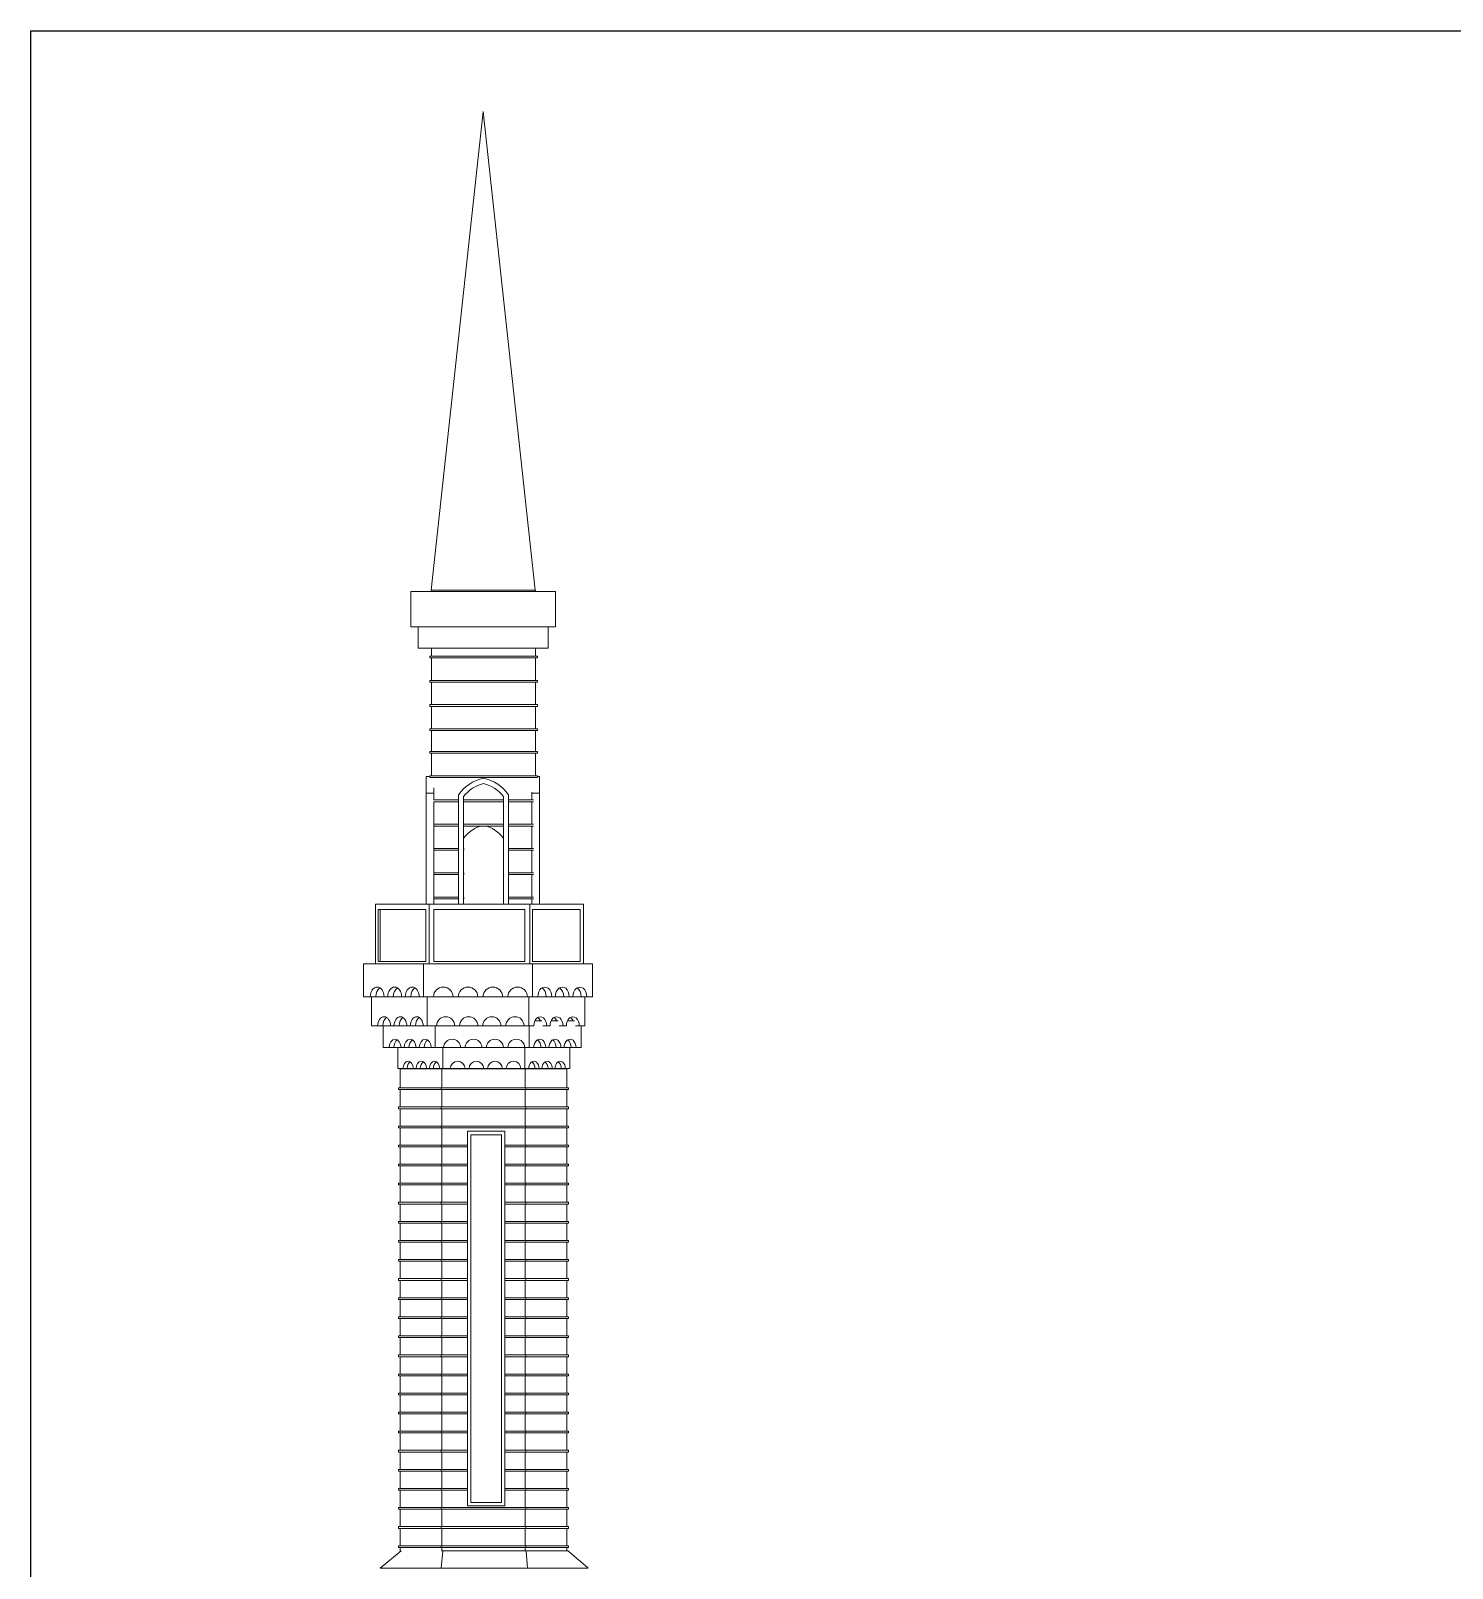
# Model space of a CAD drawing. Header units: inches. Extents: x -6210 to 141093, y -2740 to 21225.
# Drawn here: x 104207 to 105026, y 4126 to 5013 of the extents above; entities that cross this region are included whole.
import ezdxf

# ---------------------------------------------------------------- set-up
doc = ezdxf.new("R2010")
doc.units = ezdxf.units.IN
doc.header["$LTSCALE"] = 100
doc.header["$MEASUREMENT"] = 0
doc.layers.add('walls', color=1, linetype='Continuous')

msp = doc.modelspace()

# ---------------------------------------------------------------- linework, layer by layer
msp.add_lwpolyline([(104206.97646, 5012.61527), (106337.6796, 5012.61527), (106337.6796, 3604.14299), (104206.97646, 3604.14299)], close=True)
at = {"layer": 'walls', "linetype": 'Continuous', "lineweight": 0, "extrusion": (0, 1, 0)}
for p, q in [((104467.78033, 4966.04194), (104437.78033, 4690.04194)), ((104467.78033, 4966.04194), (104497.78033, 4690.04194)), ((104437.78033, 4690.04194), (104467.78033, 4690.04194)), ((104437.98149, 4690.04194), (104437.98149, 4689.30218)), ((104467.78033, 4690.04194), (104494.0085, 4690.04194)), ((104494.0085, 4690.04194), (104497.98149, 4690.04194)), ((104497.98149, 4690.04194), (104497.98149, 4689.30218)), ((104425.98877, 4689.30218), (104467.78033, 4689.30218)), ((104425.98877, 4689.30218), (104425.98877, 4668.94387)), ((104467.78033, 4689.30218), (104509.5719, 4689.30218)), ((104509.5719, 4689.30218), (104509.5719, 4668.94387)), ((104467.78033, 4668.94387), (104425.98877, 4668.94387)), ((104430.28033, 4668.94387), (104430.28033, 4656.67614)), ((104509.5719, 4668.94387), (104467.78033, 4668.94387)), ((104505.28033, 4668.94387), (104505.28033, 4656.67614)), ((104467.78033, 4656.67614), (104430.28033, 4656.67614)), ((104437.98149, 4656.67614), (104437.98149, 4652.04194)), ((104505.28033, 4656.67614), (104467.78033, 4656.67614)), ((104497.98149, 4656.67614), (104497.98149, 4652.04194)), ((104437.00375, 4652.04194), (104468.00375, 4652.04194)), ((104437.00375, 4652.04194), (104437.00375, 4651.04194)), ((104468.00375, 4651.04194), (104437.00375, 4651.04194)), ((104437.98149, 4651.04194), (104437.98149, 4638.04194)), ((104468.00375, 4652.04194), (104499.00375, 4652.04194)), ((104499.00375, 4651.04194), (104468.00375, 4651.04194)), ((104497.98149, 4651.04194), (104497.98149, 4638.04194)), ((104499.00375, 4652.04194), (104499.00375, 4651.04194)), ((104437.02132, 4638.04194), (104468.02132, 4638.04194)), ((104437.02132, 4638.04194), (104437.02132, 4637.04194)), ((104468.02132, 4637.04194), (104437.02132, 4637.04194)), ((104437.98149, 4637.04194), (104437.98149, 4624.04194)), ((104468.02132, 4638.04194), (104499.02132, 4638.04194)), ((104499.02132, 4637.04194), (104468.02132, 4637.04194)), ((104497.98149, 4637.04194), (104497.98149, 4624.04194)), ((104499.02132, 4638.04194), (104499.02132, 4637.04194)), ((104437.03889, 4624.04194), (104468.03889, 4624.04194)), ((104437.03889, 4624.04194), (104437.03889, 4623.04194)), ((104468.03889, 4623.04194), (104437.03889, 4623.04194)), ((104437.98149, 4623.04194), (104437.98149, 4610.04194)), ((104468.03889, 4624.04194), (104499.03889, 4624.04194)), ((104499.03889, 4623.04194), (104468.03889, 4623.04194)), ((104497.98149, 4623.04194), (104497.98149, 4610.04194)), ((104499.03889, 4624.04194), (104499.03889, 4623.04194)), ((104437.05647, 4610.04194), (104468.05647, 4610.04194)), ((104437.05647, 4610.04194), (104437.05647, 4609.04194)), ((104468.05647, 4609.04194), (104437.05647, 4609.04194)), ((104437.98149, 4609.04194), (104437.98149, 4597.04194)), ((104468.05647, 4610.04194), (104499.05647, 4610.04194)), ((104499.05647, 4609.04194), (104468.05647, 4609.04194)), ((104497.98149, 4609.04194), (104497.98149, 4597.04194)), ((104499.05647, 4610.04194), (104499.05647, 4609.04194)), ((104437.07404, 4597.04194), (104468.07404, 4597.04194)), ((104437.07404, 4597.04194), (104437.07404, 4596.04194)), ((104468.07404, 4596.04194), (104437.07404, 4596.04194)), ((104437.98149, 4596.04194), (104437.98149, 4583.04194)), ((104468.07404, 4597.04194), (104499.07404, 4597.04194)), ((104499.07404, 4596.04194), (104468.07404, 4596.04194)), ((104497.98149, 4596.04194), (104497.98149, 4583.04194)), ((104499.07404, 4597.04194), (104499.07404, 4596.04194)), ((104434.91887, 4573.01955), (104434.91887, 4582.67365)), ((104434.91887, 4582.67365), (104437.09161, 4582.67365)), ((104437.09161, 4583.04194), (104468.09161, 4583.04194)), ((104437.09161, 4583.04194), (104437.09161, 4582.04194)), ((104468.09161, 4582.04194), (104437.09161, 4582.04194)), ((104437.98149, 4582.04194), (104437.98149, 4581.8624)), ((104439.41887, 4575.96442), (104439.41887, 4573.01955)), ((104468.09161, 4583.04194), (104499.09161, 4583.04194)), ((104499.09161, 4582.04194), (104468.09161, 4582.04194)), ((104497.98149, 4582.04194), (104497.98149, 4581.8624)), ((104499.09161, 4583.04194), (104499.09161, 4582.04194)), ((104499.09161, 4582.67365), (104500.3261, 4582.67365)), ((104500.3261, 4582.67365), (104500.3261, 4573.01955)), ((104434.91887, 4508.99471), (104434.91887, 4573.01955)), ((104434.91887, 4573.01955), (104439.41887, 4573.01955)), ((104439.40848, 4569.04194), (104453.50649, 4569.04194)), ((104453.50649, 4568.04194), (104439.40848, 4568.04194)), ((104439.41887, 4573.01955), (104439.41887, 4569.04194)), ((104439.41887, 4568.04194), (104439.41887, 4508.99471)), ((104453.50649, 4508.99471), (104453.50649, 4571.97717)), ((104456.50649, 4571.00869), (104456.50649, 4508.99471)), ((104456.50649, 4569.04194), (104468.10918, 4569.04194)), ((104468.10918, 4568.04194), (104456.50649, 4568.04194)), ((104468.10918, 4569.04194), (104479.45649, 4569.04194)), ((104479.45649, 4568.04194), (104468.10918, 4568.04194)), ((104479.45649, 4508.99471), (104479.45649, 4571.00869)), ((104482.45649, 4571.97717), (104482.45649, 4508.99471)), ((104482.45649, 4569.04194), (104496.80989, 4569.04194)), ((104496.80989, 4568.04194), (104482.45649, 4568.04194)), ((104495.8261, 4573.01955), (104495.8261, 4573.59698)), ((104495.8261, 4569.04194), (104495.8261, 4573.01955)), ((104495.8261, 4573.01955), (104500.3261, 4573.01955)), ((104495.8261, 4555.04194), (104495.8261, 4568.04194)), ((104500.3261, 4573.01955), (104500.3261, 4508.99471)), ((104439.41887, 4555.04194), (104453.50649, 4555.04194)), ((104453.50649, 4554.04194), (104439.41887, 4554.04194)), ((104456.50649, 4555.04194), (104468.12676, 4555.04194)), ((104468.12676, 4554.04194), (104456.50649, 4554.04194)), ((104468.12676, 4555.04194), (104479.45649, 4555.04194)), ((104479.45649, 4554.04194), (104468.12676, 4554.04194)), ((104482.45649, 4555.04194), (104496.82107, 4555.04194)), ((104496.82107, 4554.04194), (104482.45649, 4554.04194)), ((104495.8261, 4541.04194), (104495.8261, 4554.04194)), ((104439.41887, 4541.04194), (104453.50649, 4541.04194)), ((104453.50649, 4540.04194), (104439.41887, 4540.04194)), ((104456.50649, 4541.04194), (104456.5726, 4541.04194)), ((104456.57145, 4540.04194), (104456.50649, 4540.04194)), ((104456.57145, 4540.04194), (104456.5726, 4541.04194)), ((104482.45649, 4541.04194), (104496.83225, 4541.04194)), ((104496.83225, 4540.04194), (104482.45649, 4540.04194)), ((104495.8261, 4527.04194), (104495.8261, 4540.04194)), ((104439.41887, 4527.04194), (104453.50649, 4527.04194)), ((104453.50649, 4526.04194), (104439.41887, 4526.04194)), ((104456.50649, 4527.04194), (104456.55646, 4527.04194)), ((104456.55531, 4526.04194), (104456.50649, 4526.04194)), ((104456.55531, 4526.04194), (104456.55646, 4527.04194)), ((104482.45649, 4527.04194), (104496.84341, 4527.04194)), ((104496.84341, 4526.04194), (104482.45649, 4526.04194)), ((104495.8261, 4513.04194), (104495.8261, 4526.04194)), ((104439.41887, 4513.04194), (104453.50649, 4513.04194)), ((104456.50649, 4513.04194), (104456.54033, 4513.04194)), ((104456.53918, 4512.04194), (104456.54033, 4513.04194)), ((104482.45649, 4513.04194), (104496.85457, 4513.04194)), ((104405.6237, 4508.99471), (104436.65313, 4508.99471)), ((104405.6237, 4474.5545), (104405.6237, 4508.99471)), ((104407.31522, 4505.99471), (104407.31522, 4475.99471)), ((104434.71379, 4505.99471), (104407.31522, 4505.99471)), ((104408.37588, 4475.99471), (104408.37588, 4505.99471)), ((104434.71379, 4475.99471), (104434.71379, 4505.99471)), ((104436.65313, 4474.5545), (104436.65313, 4508.99471)), ((104436.65313, 4508.99471), (104494.59426, 4508.99471)), ((104439.39577, 4505.99471), (104439.39577, 4475.99471)), ((104491.85162, 4505.99471), (104439.39577, 4505.99471)), ((104453.50649, 4512.04194), (104439.41887, 4512.04194)), ((104456.53918, 4512.04194), (104456.50649, 4512.04194)), ((104496.85457, 4512.04194), (104482.45649, 4512.04194)), ((104491.85162, 4475.99471), (104491.85162, 4505.99471)), ((104494.59426, 4508.99471), (104525.6237, 4508.99471)), ((104494.59426, 4474.5545), (104494.59426, 4508.99471)), ((104495.8261, 4508.99471), (104495.8261, 4512.04194)), ((104496.27551, 4505.99471), (104496.27551, 4475.99471)), ((104523.67408, 4505.99471), (104496.27551, 4505.99471)), ((104523.67408, 4475.99471), (104523.67408, 4505.99471)), ((104525.6237, 4474.5545), (104525.6237, 4508.99471)), ((104398.82126, 4474.5545), (104433.36542, 4474.5545)), ((104398.82126, 4455.5545), (104398.82126, 4474.5545)), ((104407.31522, 4475.99471), (104434.71379, 4475.99471)), ((104433.36542, 4455.5545), (104433.36542, 4474.5545)), ((104433.36542, 4474.5545), (104496.2771, 4474.5545)), ((104439.39577, 4475.99471), (104491.85162, 4475.99471)), ((104496.27551, 4475.99471), (104523.67408, 4475.99471)), ((104496.2771, 4474.5545), (104530.82126, 4474.5545)), ((104496.2771, 4455.5545), (104496.2771, 4474.5545)), ((104530.82126, 4455.5545), (104530.82126, 4474.5545)), ((104402.68491, 4455.5545), (104398.82126, 4455.5545)), ((104402.68491, 4455.5545), (104405.86689, 4455.5545)), ((104403.3292, 4438.78286), (104403.3292, 4455.5545)), ((104405.86689, 4455.5545), (104410.66533, 4455.5545)), ((104412.78665, 4455.5545), (104410.66533, 4455.5545)), ((104412.78665, 4455.5545), (104415.96863, 4455.5545)), ((104415.96863, 4455.5545), (104420.76707, 4455.5545)), ((104422.88839, 4455.5545), (104420.76707, 4455.5545)), ((104422.88839, 4455.5545), (104426.07037, 4455.5545)), ((104426.07037, 4455.5545), (104430.86881, 4455.5545)), ((104433.36542, 4455.5545), (104430.86881, 4455.5545)), ((104439.13305, 4455.5545), (104433.36542, 4455.5545)), ((104435.516, 4438.78286), (104435.516, 4455.5545)), ((104439.13305, 4455.5545), (104450.41906, 4455.5545)), ((104453.41906, 4455.5545), (104450.41906, 4455.5545)), ((104453.41906, 4455.5545), (104464.70508, 4455.5545)), ((104467.70508, 4455.5545), (104464.70508, 4455.5545)), ((104467.70508, 4455.5545), (104478.99109, 4455.5545)), ((104481.99109, 4455.5545), (104478.99109, 4455.5545)), ((104481.99109, 4455.5545), (104493.2771, 4455.5545)), ((104496.2771, 4455.5545), (104493.2771, 4455.5545)), ((104494.13447, 4438.78286), (104494.13447, 4455.5545)), ((104499.30372, 4455.5545), (104496.2771, 4455.5545)), ((104499.30372, 4455.5545), (104504.10216, 4455.5545)), ((104504.10216, 4455.5545), (104507.28414, 4455.5545)), ((104509.40546, 4455.5545), (104507.28414, 4455.5545)), ((104509.40546, 4455.5545), (104514.20389, 4455.5545)), ((104514.20389, 4455.5545), (104517.38587, 4455.5545)), ((104519.50719, 4455.5545), (104517.38587, 4455.5545)), ((104519.50719, 4455.5545), (104524.30563, 4455.5545)), ((104524.30563, 4455.5545), (104527.48761, 4455.5545)), ((104526.32126, 4438.78286), (104526.32126, 4455.5545)), ((104530.82126, 4455.5545), (104527.48761, 4455.5545)), ((104497.61911, 4441.78286), (104501.58693, 4441.78286)), ((104507.03149, 4441.78286), (104510.9993, 4441.78286)), ((104516.44386, 4441.78286), (104520.41168, 4441.78286)), ((104406.92919, 4438.78286), (104403.3292, 4438.78286)), ((104406.92919, 4438.78286), (104409.89403, 4438.78286)), ((104409.89403, 4438.78286), (104414.36501, 4438.78286)), ((104410.18241, 4426.2374), (104410.18241, 4438.78286)), ((104416.34157, 4438.78286), (104414.36501, 4438.78286)), ((104416.34157, 4438.78286), (104419.3064, 4438.78286)), ((104419.3064, 4438.78286), (104423.77738, 4438.78286)), ((104425.75394, 4438.78286), (104423.77738, 4438.78286)), ((104425.75394, 4438.78286), (104428.71878, 4438.78286)), ((104428.71878, 4438.78286), (104433.18976, 4438.78286)), ((104435.516, 4438.78286), (104433.18976, 4438.78286)), ((104440.89003, 4438.78286), (104435.516, 4438.78286)), ((104440.016, 4426.2374), (104440.016, 4438.78286)), ((104440.89003, 4438.78286), (104451.40587, 4438.78286)), ((104454.20114, 4438.78286), (104451.40587, 4438.78286)), ((104454.20114, 4438.78286), (104464.71697, 4438.78286)), ((104467.51225, 4438.78286), (104464.71697, 4438.78286)), ((104467.51225, 4438.78286), (104478.02808, 4438.78286)), ((104480.82336, 4438.78286), (104478.02808, 4438.78286)), ((104480.82336, 4438.78286), (104491.33919, 4438.78286)), ((104494.13447, 4438.78286), (104491.33919, 4438.78286)), ((104496.95454, 4438.78286), (104494.13447, 4438.78286)), ((104494.34882, 4426.2374), (104494.34882, 4438.78286)), ((104502.2515, 4438.78286), (104504.39036, 4438.78286)), ((104506.36691, 4438.78286), (104504.39036, 4438.78286)), ((104511.66388, 4438.78286), (104513.80273, 4438.78286)), ((104515.77929, 4438.78286), (104513.80273, 4438.78286)), ((104521.07625, 4438.78286), (104523.21511, 4438.78286)), ((104526.32126, 4438.78286), (104523.21511, 4438.78286)), ((104524.18241, 4426.2374), (104524.18241, 4438.78286)), ((104413.5192, 4426.2374), (104410.18241, 4426.2374)), ((104413.5192, 4426.2374), (104416.26727, 4426.2374)), ((104416.26727, 4426.2374), (104420.41138, 4426.2374)), ((104418.66602, 4414.15013), (104418.66602, 4426.2374)), ((104422.24342, 4426.2374), (104420.41138, 4426.2374)), ((104422.24342, 4426.2374), (104424.9915, 4426.2374)), ((104424.9915, 4426.2374), (104429.1356, 4426.2374)), ((104430.96765, 4426.2374), (104429.1356, 4426.2374)), ((104430.96765, 4426.2374), (104433.71573, 4426.2374)), ((104433.71573, 4426.2374), (104437.85983, 4426.2374)), ((104440.016, 4426.2374), (104437.85983, 4426.2374)), ((104444.99713, 4426.2374), (104440.016, 4426.2374)), ((104444.57414, 4414.15013), (104444.57414, 4426.2374)), ((104444.99713, 4426.2374), (104454.74414, 4426.2374)), ((104457.33505, 4426.2374), (104454.74414, 4426.2374)), ((104457.33505, 4426.2374), (104467.08206, 4426.2374)), ((104469.67297, 4426.2374), (104467.08206, 4426.2374)), ((104469.67297, 4426.2374), (104479.41999, 4426.2374)), ((104482.0109, 4426.2374), (104479.41999, 4426.2374)), ((104482.0109, 4426.2374), (104491.75791, 4426.2374)), ((104491.75791, 4414.15013), (104491.75791, 4426.2374)), ((104494.34882, 4426.2374), (104491.75791, 4426.2374)), ((104496.96271, 4426.2374), (104494.34882, 4426.2374)), ((104496.96271, 4426.2374), (104501.10682, 4426.2374)), ((104501.10682, 4426.2374), (104503.85489, 4426.2374)), ((104505.68694, 4426.2374), (104503.85489, 4426.2374)), ((104505.68694, 4426.2374), (104509.83104, 4426.2374)), ((104509.83104, 4426.2374), (104512.57912, 4426.2374)), ((104514.41117, 4426.2374), (104512.57912, 4426.2374)), ((104514.41117, 4426.2374), (104518.55527, 4426.2374)), ((104517.66602, 4414.15013), (104517.66602, 4426.2374)), ((104518.55527, 4426.2374), (104521.30335, 4426.2374)), ((104524.18241, 4426.2374), (104521.30335, 4426.2374)), ((104421.56376, 4414.15013), (104418.66602, 4414.15013)), ((104419.98149, 4403.04194), (104419.98149, 4414.04194)), ((104419.98149, 4414.04194), (104443.98149, 4414.04194)), ((104421.56376, 4414.15013), (104423.95025, 4414.15013)), ((104423.95025, 4414.15013), (104427.54908, 4414.15013)), ((104429.14007, 4414.15013), (104427.54908, 4414.15013)), ((104429.14007, 4414.15013), (104431.52655, 4414.15013)), ((104431.52655, 4414.15013), (104435.12538, 4414.15013)), ((104436.71637, 4414.15013), (104435.12538, 4414.15013)), ((104436.71637, 4414.15013), (104439.10286, 4414.15013)), ((104437.98149, 4414.15013), (104437.98149, 4414.04194)), ((104439.10286, 4414.15013), (104442.70168, 4414.15013)), ((104444.57414, 4414.15013), (104442.70168, 4414.15013)), ((104443.98149, 4414.04194), (104491.98149, 4414.04194)), ((104443.98149, 4403.04194), (104443.98149, 4414.04194)), ((104448.89986, 4414.15013), (104444.57414, 4414.15013)), ((104448.89986, 4414.15013), (104457.36438, 4414.15013)), ((104459.61438, 4414.15013), (104457.36438, 4414.15013)), ((104459.61438, 4414.15013), (104468.07889, 4414.15013)), ((104470.32889, 4414.15013), (104468.07889, 4414.15013)), ((104470.32889, 4414.15013), (104478.7934, 4414.15013)), ((104481.0434, 4414.15013), (104478.7934, 4414.15013)), ((104481.0434, 4414.15013), (104489.50791, 4414.15013)), ((104491.75791, 4414.15013), (104489.50791, 4414.15013)), ((104494.02787, 4414.15013), (104491.75791, 4414.15013)), ((104491.98149, 4414.04194), (104515.98149, 4414.04194)), ((104491.98149, 4403.04194), (104491.98149, 4414.04194)), ((104494.02787, 4414.15013), (104497.6267, 4414.15013)), ((104497.6267, 4414.15013), (104500.01318, 4414.15013)), ((104497.98149, 4414.15013), (104497.98149, 4414.04194)), ((104501.60417, 4414.15013), (104500.01318, 4414.15013)), ((104501.60417, 4414.15013), (104505.203, 4414.15013)), ((104505.203, 4414.15013), (104507.58949, 4414.15013)), ((104509.18048, 4414.15013), (104507.58949, 4414.15013)), ((104509.18048, 4414.15013), (104512.7793, 4414.15013)), ((104512.7793, 4414.15013), (104515.16579, 4414.15013)), ((104517.66602, 4414.15013), (104515.16579, 4414.15013)), ((104515.98149, 4403.04194), (104515.98149, 4414.04194)), ((104418.98149, 4402.04194), (104418.98149, 4403.04194)), ((104418.98149, 4403.04194), (104443.56727, 4403.04194)), ((104443.56727, 4402.04194), (104418.98149, 4402.04194)), ((104419.98149, 4392.04194), (104419.98149, 4402.04194)), ((104443.56727, 4403.04194), (104492.3957, 4403.04194)), ((104443.56727, 4402.04194), (104443.56727, 4403.04194)), ((104492.3957, 4402.04194), (104443.56727, 4402.04194)), ((104443.98149, 4392.04194), (104443.98149, 4402.04194)), ((104491.98149, 4392.04194), (104491.98149, 4402.04194)), ((104492.3957, 4403.04194), (104516.98149, 4403.04194)), ((104492.3957, 4402.04194), (104492.3957, 4403.04194)), ((104516.98149, 4402.04194), (104492.3957, 4402.04194)), ((104515.98149, 4392.04194), (104515.98149, 4402.04194)), ((104516.98149, 4402.04194), (104516.98149, 4403.04194)), ((104418.98149, 4391.04194), (104418.98149, 4392.04194)), ((104418.98149, 4392.04194), (104443.56727, 4392.04194)), ((104443.56727, 4391.04194), (104418.98149, 4391.04194)), ((104419.98149, 4381.04194), (104419.98149, 4391.04194)), ((104443.56727, 4392.04194), (104492.3957, 4392.04194)), ((104443.56727, 4391.04194), (104443.56727, 4392.04194)), ((104492.3957, 4391.04194), (104443.56727, 4391.04194)), ((104443.98149, 4381.04194), (104443.98149, 4391.04194)), ((104491.98149, 4381.04194), (104491.98149, 4391.04194)), ((104492.3957, 4392.04194), (104516.98149, 4392.04194)), ((104492.3957, 4391.04194), (104492.3957, 4392.04194)), ((104516.98149, 4391.04194), (104492.3957, 4391.04194)), ((104515.98149, 4381.04194), (104515.98149, 4391.04194)), ((104516.98149, 4391.04194), (104516.98149, 4392.04194)), ((104418.98149, 4380.04194), (104418.98149, 4381.04194)), ((104418.98149, 4381.04194), (104443.56727, 4381.04194)), ((104443.56727, 4380.04194), (104418.98149, 4380.04194)), ((104419.98149, 4370.04194), (104419.98149, 4380.04194)), ((104443.56727, 4381.04194), (104492.3957, 4381.04194)), ((104443.56727, 4380.04194), (104443.56727, 4381.04194)), ((104492.3957, 4380.04194), (104443.56727, 4380.04194)), ((104443.98149, 4370.04194), (104443.98149, 4380.04194)), ((104491.98149, 4370.04194), (104491.98149, 4380.04194)), ((104492.3957, 4381.04194), (104516.98149, 4381.04194)), ((104492.3957, 4380.04194), (104492.3957, 4381.04194)), ((104516.98149, 4380.04194), (104492.3957, 4380.04194)), ((104515.98149, 4370.04194), (104515.98149, 4380.04194)), ((104516.98149, 4380.04194), (104516.98149, 4381.04194)), ((104480.34401, 4378.04194), (104458.67383, 4378.04194)), ((104458.67383, 4378.04194), (104458.67383, 4370.04194)), ((104460.67383, 4376.04194), (104460.67383, 4164.04194)), ((104478.34401, 4376.04194), (104460.67383, 4376.04194)), ((104478.34401, 4164.04194), (104478.34401, 4376.04194)), ((104480.34401, 4370.04194), (104480.34401, 4378.04194)), ((104418.98149, 4370.04194), (104443.56727, 4370.04194)), ((104418.98149, 4369.04194), (104418.98149, 4370.04194)), ((104443.56727, 4369.04194), (104418.98149, 4369.04194)), ((104419.98149, 4359.04194), (104419.98149, 4369.04194)), ((104443.56727, 4369.04194), (104443.56727, 4370.04194)), ((104443.56727, 4370.04194), (104458.67383, 4370.04194)), ((104458.67383, 4369.04194), (104443.56727, 4369.04194)), ((104443.98149, 4359.04194), (104443.98149, 4369.04194)), ((104458.67383, 4369.04194), (104458.67383, 4370.04194)), ((104458.67383, 4369.04194), (104458.67383, 4359.04194)), ((104480.34401, 4370.04194), (104480.34401, 4369.04194)), ((104480.34401, 4370.04194), (104492.3957, 4370.04194)), ((104480.34401, 4359.04194), (104480.34401, 4369.04194)), ((104492.3957, 4369.04194), (104480.34401, 4369.04194)), ((104491.98149, 4359.04194), (104491.98149, 4369.04194)), ((104492.3957, 4369.04194), (104492.3957, 4370.04194)), ((104492.3957, 4370.04194), (104516.98149, 4370.04194)), ((104516.98149, 4369.04194), (104492.3957, 4369.04194)), ((104515.98149, 4359.04194), (104515.98149, 4369.04194)), ((104516.98149, 4369.04194), (104516.98149, 4370.04194)), ((104418.98149, 4359.04194), (104443.56727, 4359.04194)), ((104418.98149, 4358.04194), (104418.98149, 4359.04194)), ((104443.56727, 4358.04194), (104418.98149, 4358.04194)), ((104419.98149, 4348.04194), (104419.98149, 4358.04194)), ((104443.56727, 4358.04194), (104443.56727, 4359.04194)), ((104443.56727, 4359.04194), (104458.67383, 4359.04194)), ((104458.67383, 4358.04194), (104443.56727, 4358.04194)), ((104443.98149, 4348.04194), (104443.98149, 4358.04194)), ((104458.67383, 4358.04194), (104458.67383, 4359.04194)), ((104458.67383, 4358.04194), (104458.67383, 4348.04194)), ((104480.34401, 4359.04194), (104480.34401, 4358.04194)), ((104480.34401, 4359.04194), (104492.3957, 4359.04194)), ((104480.34401, 4348.04194), (104480.34401, 4358.04194)), ((104492.3957, 4358.04194), (104480.34401, 4358.04194)), ((104491.98149, 4348.04194), (104491.98149, 4358.04194)), ((104492.3957, 4358.04194), (104492.3957, 4359.04194)), ((104492.3957, 4359.04194), (104516.98149, 4359.04194)), ((104516.98149, 4358.04194), (104492.3957, 4358.04194)), ((104515.98149, 4348.04194), (104515.98149, 4358.04194)), ((104516.98149, 4358.04194), (104516.98149, 4359.04194)), ((104418.98149, 4348.04194), (104443.56727, 4348.04194)), ((104418.98149, 4347.04194), (104418.98149, 4348.04194)), ((104443.56727, 4347.04194), (104418.98149, 4347.04194)), ((104419.98149, 4337.04194), (104419.98149, 4347.04194)), ((104443.56727, 4347.04194), (104443.56727, 4348.04194)), ((104443.56727, 4348.04194), (104458.67383, 4348.04194)), ((104458.67383, 4347.04194), (104443.56727, 4347.04194)), ((104443.98149, 4337.04194), (104443.98149, 4347.04194)), ((104458.67383, 4347.04194), (104458.67383, 4348.04194)), ((104458.67383, 4347.04194), (104458.67383, 4337.04194)), ((104480.34401, 4348.04194), (104480.34401, 4347.04194)), ((104480.34401, 4348.04194), (104492.3957, 4348.04194)), ((104480.34401, 4337.04194), (104480.34401, 4347.04194)), ((104492.3957, 4347.04194), (104480.34401, 4347.04194)), ((104491.98149, 4337.04194), (104491.98149, 4347.04194)), ((104492.3957, 4347.04194), (104492.3957, 4348.04194)), ((104492.3957, 4348.04194), (104516.98149, 4348.04194)), ((104516.98149, 4347.04194), (104492.3957, 4347.04194)), ((104515.98149, 4337.04194), (104515.98149, 4347.04194)), ((104516.98149, 4347.04194), (104516.98149, 4348.04194)), ((104418.98149, 4337.04194), (104443.56727, 4337.04194)), ((104418.98149, 4336.04194), (104418.98149, 4337.04194)), ((104443.56727, 4336.04194), (104418.98149, 4336.04194)), ((104419.98149, 4326.04194), (104419.98149, 4336.04194)), ((104443.56727, 4336.04194), (104443.56727, 4337.04194)), ((104443.56727, 4337.04194), (104458.67383, 4337.04194)), ((104458.67383, 4336.04194), (104443.56727, 4336.04194)), ((104443.98149, 4326.04194), (104443.98149, 4336.04194)), ((104458.67383, 4336.04194), (104458.67383, 4337.04194)), ((104458.67383, 4336.04194), (104458.67383, 4326.04194)), ((104480.34401, 4337.04194), (104480.34401, 4336.04194)), ((104480.34401, 4337.04194), (104492.3957, 4337.04194)), ((104480.34401, 4326.04194), (104480.34401, 4336.04194)), ((104492.3957, 4336.04194), (104480.34401, 4336.04194)), ((104491.98149, 4326.04194), (104491.98149, 4336.04194)), ((104492.3957, 4336.04194), (104492.3957, 4337.04194)), ((104492.3957, 4337.04194), (104516.98149, 4337.04194)), ((104516.98149, 4336.04194), (104492.3957, 4336.04194)), ((104515.98149, 4326.04194), (104515.98149, 4336.04194)), ((104516.98149, 4336.04194), (104516.98149, 4337.04194)), ((104418.98149, 4326.04194), (104443.56727, 4326.04194)), ((104418.98149, 4325.04194), (104418.98149, 4326.04194)), ((104443.56727, 4325.04194), (104418.98149, 4325.04194)), ((104419.98149, 4315.04194), (104419.98149, 4325.04194)), ((104443.56727, 4325.04194), (104443.56727, 4326.04194)), ((104443.56727, 4326.04194), (104458.67383, 4326.04194)), ((104458.67383, 4325.04194), (104443.56727, 4325.04194)), ((104443.98149, 4315.04194), (104443.98149, 4325.04194)), ((104458.67383, 4325.04194), (104458.67383, 4326.04194)), ((104458.67383, 4325.04194), (104458.67383, 4315.04194)), ((104480.34401, 4326.04194), (104480.34401, 4325.04194)), ((104480.34401, 4326.04194), (104492.3957, 4326.04194)), ((104480.34401, 4315.04194), (104480.34401, 4325.04194)), ((104492.3957, 4325.04194), (104480.34401, 4325.04194)), ((104491.98149, 4315.04194), (104491.98149, 4325.04194)), ((104492.3957, 4325.04194), (104492.3957, 4326.04194)), ((104492.3957, 4326.04194), (104516.98149, 4326.04194)), ((104516.98149, 4325.04194), (104492.3957, 4325.04194)), ((104515.98149, 4315.04194), (104515.98149, 4325.04194)), ((104516.98149, 4325.04194), (104516.98149, 4326.04194)), ((104418.98149, 4315.04194), (104443.56727, 4315.04194)), ((104418.98149, 4314.04194), (104418.98149, 4315.04194)), ((104443.56727, 4314.04194), (104418.98149, 4314.04194)), ((104419.98149, 4304.04194), (104419.98149, 4314.04194)), ((104443.56727, 4314.04194), (104443.56727, 4315.04194)), ((104443.56727, 4315.04194), (104458.67383, 4315.04194)), ((104458.67383, 4314.04194), (104443.56727, 4314.04194)), ((104443.98149, 4304.04194), (104443.98149, 4314.04194)), ((104458.67383, 4314.04194), (104458.67383, 4315.04194)), ((104458.67383, 4314.04194), (104458.67383, 4304.04194)), ((104480.34401, 4315.04194), (104480.34401, 4314.04194)), ((104480.34401, 4315.04194), (104492.3957, 4315.04194)), ((104480.34401, 4304.04194), (104480.34401, 4314.04194)), ((104492.3957, 4314.04194), (104480.34401, 4314.04194)), ((104491.98149, 4304.04194), (104491.98149, 4314.04194)), ((104492.3957, 4314.04194), (104492.3957, 4315.04194)), ((104492.3957, 4315.04194), (104516.98149, 4315.04194)), ((104516.98149, 4314.04194), (104492.3957, 4314.04194)), ((104515.98149, 4304.04194), (104515.98149, 4314.04194)), ((104516.98149, 4314.04194), (104516.98149, 4315.04194)), ((104418.98149, 4304.04194), (104443.56727, 4304.04194)), ((104418.98149, 4303.04194), (104418.98149, 4304.04194)), ((104443.56727, 4303.04194), (104418.98149, 4303.04194)), ((104419.98149, 4293.04194), (104419.98149, 4303.04194)), ((104443.56727, 4303.04194), (104443.56727, 4304.04194)), ((104443.56727, 4304.04194), (104458.67383, 4304.04194)), ((104458.67383, 4303.04194), (104443.56727, 4303.04194)), ((104443.98149, 4293.04194), (104443.98149, 4303.04194)), ((104458.67383, 4303.04194), (104458.67383, 4304.04194)), ((104458.67383, 4303.04194), (104458.67383, 4293.04194)), ((104480.34401, 4304.04194), (104480.34401, 4303.04194)), ((104480.34401, 4304.04194), (104492.3957, 4304.04194)), ((104480.34401, 4293.04194), (104480.34401, 4303.04194)), ((104492.3957, 4303.04194), (104480.34401, 4303.04194)), ((104491.98149, 4293.04194), (104491.98149, 4303.04194)), ((104492.3957, 4303.04194), (104492.3957, 4304.04194)), ((104492.3957, 4304.04194), (104516.98149, 4304.04194)), ((104516.98149, 4303.04194), (104492.3957, 4303.04194)), ((104515.98149, 4293.04194), (104515.98149, 4303.04194)), ((104516.98149, 4303.04194), (104516.98149, 4304.04194)), ((104418.98149, 4293.04194), (104443.56727, 4293.04194)), ((104418.98149, 4292.04194), (104418.98149, 4293.04194)), ((104443.56727, 4292.04194), (104418.98149, 4292.04194)), ((104419.98149, 4282.04194), (104419.98149, 4292.04194)), ((104443.56727, 4292.04194), (104443.56727, 4293.04194)), ((104443.56727, 4293.04194), (104458.67383, 4293.04194)), ((104458.67383, 4292.04194), (104443.56727, 4292.04194)), ((104443.98149, 4282.04194), (104443.98149, 4292.04194)), ((104458.67383, 4292.04194), (104458.67383, 4293.04194)), ((104458.67383, 4292.04194), (104458.67383, 4282.04194)), ((104480.34401, 4293.04194), (104480.34401, 4292.04194)), ((104480.34401, 4293.04194), (104492.3957, 4293.04194)), ((104480.34401, 4282.04194), (104480.34401, 4292.04194)), ((104492.3957, 4292.04194), (104480.34401, 4292.04194)), ((104491.98149, 4282.04194), (104491.98149, 4292.04194)), ((104492.3957, 4292.04194), (104492.3957, 4293.04194)), ((104492.3957, 4293.04194), (104516.98149, 4293.04194)), ((104516.98149, 4292.04194), (104492.3957, 4292.04194)), ((104515.98149, 4282.04194), (104515.98149, 4292.04194)), ((104516.98149, 4292.04194), (104516.98149, 4293.04194)), ((104418.98149, 4282.04194), (104443.56727, 4282.04194)), ((104418.98149, 4281.04194), (104418.98149, 4282.04194)), ((104443.56727, 4281.04194), (104418.98149, 4281.04194)), ((104419.98149, 4271.04194), (104419.98149, 4281.04194)), ((104443.56727, 4281.04194), (104443.56727, 4282.04194)), ((104443.56727, 4282.04194), (104458.67383, 4282.04194)), ((104458.67383, 4281.04194), (104443.56727, 4281.04194)), ((104443.98149, 4271.04194), (104443.98149, 4281.04194)), ((104458.67383, 4281.04194), (104458.67383, 4282.04194)), ((104458.67383, 4281.04194), (104458.67383, 4271.04194)), ((104480.34401, 4282.04194), (104480.34401, 4281.04194)), ((104480.34401, 4282.04194), (104492.3957, 4282.04194)), ((104480.34401, 4271.04194), (104480.34401, 4281.04194)), ((104492.3957, 4281.04194), (104480.34401, 4281.04194)), ((104491.98149, 4271.04194), (104491.98149, 4281.04194)), ((104492.3957, 4281.04194), (104492.3957, 4282.04194)), ((104492.3957, 4282.04194), (104516.98149, 4282.04194)), ((104516.98149, 4281.04194), (104492.3957, 4281.04194)), ((104515.98149, 4271.04194), (104515.98149, 4281.04194)), ((104516.98149, 4281.04194), (104516.98149, 4282.04194)), ((104418.98149, 4271.04194), (104443.56727, 4271.04194)), ((104418.98149, 4270.04194), (104418.98149, 4271.04194)), ((104443.56727, 4270.04194), (104418.98149, 4270.04194)), ((104419.98149, 4260.04194), (104419.98149, 4270.04194)), ((104443.56727, 4270.04194), (104443.56727, 4271.04194)), ((104443.56727, 4271.04194), (104458.67383, 4271.04194)), ((104458.67383, 4270.04194), (104443.56727, 4270.04194)), ((104443.98149, 4260.04194), (104443.98149, 4270.04194)), ((104458.67383, 4270.04194), (104458.67383, 4271.04194)), ((104458.67383, 4270.04194), (104458.67383, 4260.04194)), ((104480.34401, 4271.04194), (104480.34401, 4270.04194)), ((104480.34401, 4271.04194), (104492.3957, 4271.04194)), ((104480.34401, 4260.04194), (104480.34401, 4270.04194)), ((104492.3957, 4270.04194), (104480.34401, 4270.04194)), ((104491.98149, 4260.04194), (104491.98149, 4270.04194)), ((104492.3957, 4270.04194), (104492.3957, 4271.04194)), ((104492.3957, 4271.04194), (104516.98149, 4271.04194)), ((104516.98149, 4270.04194), (104492.3957, 4270.04194)), ((104515.98149, 4260.04194), (104515.98149, 4270.04194)), ((104516.98149, 4270.04194), (104516.98149, 4271.04194)), ((104418.98149, 4260.04194), (104443.56727, 4260.04194)), ((104418.98149, 4259.04194), (104418.98149, 4260.04194)), ((104443.56727, 4259.04194), (104418.98149, 4259.04194)), ((104419.98149, 4249.04194), (104419.98149, 4259.04194)), ((104443.56727, 4259.04194), (104443.56727, 4260.04194)), ((104443.56727, 4260.04194), (104458.67383, 4260.04194)), ((104458.67383, 4259.04194), (104443.56727, 4259.04194)), ((104443.98149, 4249.04194), (104443.98149, 4259.04194)), ((104458.67383, 4259.04194), (104458.67383, 4260.04194)), ((104458.67383, 4259.04194), (104458.67383, 4249.04194)), ((104480.34401, 4260.04194), (104480.34401, 4259.04194)), ((104480.34401, 4260.04194), (104492.3957, 4260.04194)), ((104480.34401, 4249.04194), (104480.34401, 4259.04194)), ((104492.3957, 4259.04194), (104480.34401, 4259.04194)), ((104491.98149, 4249.04194), (104491.98149, 4259.04194)), ((104492.3957, 4259.04194), (104492.3957, 4260.04194)), ((104492.3957, 4260.04194), (104516.98149, 4260.04194)), ((104516.98149, 4259.04194), (104492.3957, 4259.04194)), ((104515.98149, 4249.04194), (104515.98149, 4259.04194)), ((104516.98149, 4259.04194), (104516.98149, 4260.04194)), ((104418.98149, 4249.04194), (104443.56727, 4249.04194)), ((104418.98149, 4248.04194), (104418.98149, 4249.04194)), ((104443.56727, 4248.04194), (104418.98149, 4248.04194)), ((104419.98149, 4238.04194), (104419.98149, 4248.04194)), ((104443.56727, 4248.04194), (104443.56727, 4249.04194)), ((104443.56727, 4249.04194), (104458.67383, 4249.04194)), ((104458.67383, 4248.04194), (104443.56727, 4248.04194)), ((104443.98149, 4238.04194), (104443.98149, 4248.04194)), ((104458.67383, 4248.04194), (104458.67383, 4249.04194)), ((104458.67383, 4248.04194), (104458.67383, 4238.04194)), ((104480.34401, 4249.04194), (104480.34401, 4248.04194)), ((104480.34401, 4249.04194), (104492.3957, 4249.04194)), ((104480.34401, 4238.04194), (104480.34401, 4248.04194)), ((104492.3957, 4248.04194), (104480.34401, 4248.04194)), ((104491.98149, 4238.04194), (104491.98149, 4248.04194)), ((104492.3957, 4248.04194), (104492.3957, 4249.04194)), ((104492.3957, 4249.04194), (104516.98149, 4249.04194)), ((104516.98149, 4248.04194), (104492.3957, 4248.04194)), ((104515.98149, 4238.04194), (104515.98149, 4248.04194)), ((104516.98149, 4248.04194), (104516.98149, 4249.04194)), ((104418.98149, 4238.04194), (104443.56727, 4238.04194)), ((104418.98149, 4237.04194), (104418.98149, 4238.04194)), ((104443.56727, 4237.04194), (104443.56727, 4238.04194)), ((104443.56727, 4238.04194), (104458.67383, 4238.04194)), ((104458.67383, 4237.04194), (104458.67383, 4238.04194)), ((104480.34401, 4238.04194), (104480.34401, 4237.04194)), ((104480.34401, 4238.04194), (104492.3957, 4238.04194)), ((104492.3957, 4237.04194), (104492.3957, 4238.04194)), ((104492.3957, 4238.04194), (104516.98149, 4238.04194)), ((104516.98149, 4237.04194), (104516.98149, 4238.04194)), ((104443.56727, 4237.04194), (104418.98149, 4237.04194)), ((104419.98149, 4227.04194), (104419.98149, 4237.04194)), ((104458.67383, 4237.04194), (104443.56727, 4237.04194)), ((104443.98149, 4227.04194), (104443.98149, 4237.04194)), ((104458.67383, 4237.04194), (104458.67383, 4227.04194)), ((104480.34401, 4227.04194), (104480.34401, 4237.04194)), ((104492.3957, 4237.04194), (104480.34401, 4237.04194)), ((104491.98149, 4227.04194), (104491.98149, 4237.04194)), ((104516.98149, 4237.04194), (104492.3957, 4237.04194)), ((104515.98149, 4227.04194), (104515.98149, 4237.04194)), ((104418.98149, 4227.04194), (104443.56727, 4227.04194)), ((104418.98149, 4226.04194), (104418.98149, 4227.04194)), ((104443.56727, 4226.04194), (104418.98149, 4226.04194)), ((104419.98149, 4216.04194), (104419.98149, 4226.04194)), ((104443.56727, 4226.04194), (104443.56727, 4227.04194)), ((104443.56727, 4227.04194), (104458.67383, 4227.04194)), ((104458.67383, 4226.04194), (104443.56727, 4226.04194)), ((104443.98149, 4216.04194), (104443.98149, 4226.04194)), ((104458.67383, 4226.04194), (104458.67383, 4227.04194)), ((104458.67383, 4226.04194), (104458.67383, 4216.04194)), ((104480.34401, 4227.04194), (104480.34401, 4226.04194)), ((104480.34401, 4227.04194), (104492.3957, 4227.04194)), ((104480.34401, 4216.04194), (104480.34401, 4226.04194)), ((104492.3957, 4226.04194), (104480.34401, 4226.04194)), ((104491.98149, 4216.04194), (104491.98149, 4226.04194)), ((104492.3957, 4226.04194), (104492.3957, 4227.04194)), ((104492.3957, 4227.04194), (104516.98149, 4227.04194)), ((104516.98149, 4226.04194), (104492.3957, 4226.04194)), ((104515.98149, 4216.04194), (104515.98149, 4226.04194)), ((104516.98149, 4226.04194), (104516.98149, 4227.04194)), ((104418.98149, 4216.04194), (104443.56727, 4216.04194)), ((104418.98149, 4215.04194), (104418.98149, 4216.04194)), ((104443.56727, 4215.04194), (104418.98149, 4215.04194)), ((104419.98149, 4205.04194), (104419.98149, 4215.04194)), ((104443.56727, 4215.04194), (104443.56727, 4216.04194)), ((104443.56727, 4216.04194), (104458.67383, 4216.04194)), ((104458.67383, 4215.04194), (104443.56727, 4215.04194)), ((104443.98149, 4205.04194), (104443.98149, 4215.04194)), ((104458.67383, 4215.04194), (104458.67383, 4216.04194)), ((104458.67383, 4215.04194), (104458.67383, 4205.04194)), ((104480.34401, 4216.04194), (104480.34401, 4215.04194)), ((104480.34401, 4216.04194), (104492.3957, 4216.04194)), ((104480.34401, 4205.04194), (104480.34401, 4215.04194)), ((104492.3957, 4215.04194), (104480.34401, 4215.04194)), ((104491.98149, 4205.04194), (104491.98149, 4215.04194)), ((104492.3957, 4215.04194), (104492.3957, 4216.04194)), ((104492.3957, 4216.04194), (104516.98149, 4216.04194)), ((104516.98149, 4215.04194), (104492.3957, 4215.04194)), ((104515.98149, 4205.04194), (104515.98149, 4215.04194)), ((104516.98149, 4215.04194), (104516.98149, 4216.04194)), ((104418.98149, 4205.04194), (104443.56727, 4205.04194)), ((104418.98149, 4204.04194), (104418.98149, 4205.04194)), ((104443.56727, 4204.04194), (104418.98149, 4204.04194)), ((104419.98149, 4194.04194), (104419.98149, 4204.04194)), ((104443.56727, 4204.04194), (104443.56727, 4205.04194)), ((104443.56727, 4205.04194), (104458.67383, 4205.04194)), ((104458.67383, 4204.04194), (104443.56727, 4204.04194)), ((104443.98149, 4194.04194), (104443.98149, 4204.04194)), ((104458.67383, 4204.04194), (104458.67383, 4205.04194)), ((104458.67383, 4204.04194), (104458.67383, 4194.04194)), ((104480.34401, 4205.04194), (104480.34401, 4204.04194)), ((104480.34401, 4205.04194), (104492.3957, 4205.04194)), ((104480.34401, 4194.04194), (104480.34401, 4204.04194)), ((104492.3957, 4204.04194), (104480.34401, 4204.04194)), ((104491.98149, 4194.04194), (104491.98149, 4204.04194)), ((104492.3957, 4204.04194), (104492.3957, 4205.04194)), ((104492.3957, 4205.04194), (104516.98149, 4205.04194)), ((104516.98149, 4204.04194), (104492.3957, 4204.04194)), ((104515.98149, 4194.04194), (104515.98149, 4204.04194)), ((104516.98149, 4204.04194), (104516.98149, 4205.04194)), ((104418.98149, 4194.04194), (104443.56727, 4194.04194)), ((104418.98149, 4193.04194), (104418.98149, 4194.04194)), ((104443.56727, 4193.04194), (104443.56727, 4194.04194)), ((104443.56727, 4194.04194), (104458.67383, 4194.04194)), ((104458.67383, 4193.04194), (104458.67383, 4194.04194)), ((104480.34401, 4194.04194), (104480.34401, 4193.04194)), ((104480.34401, 4194.04194), (104492.3957, 4194.04194)), ((104492.3957, 4193.04194), (104492.3957, 4194.04194)), ((104492.3957, 4194.04194), (104516.98149, 4194.04194)), ((104516.98149, 4193.04194), (104516.98149, 4194.04194)), ((104443.56727, 4193.04194), (104418.98149, 4193.04194)), ((104419.98149, 4183.04194), (104419.98149, 4193.04194)), ((104458.67383, 4193.04194), (104443.56727, 4193.04194)), ((104443.98149, 4183.04194), (104443.98149, 4193.04194)), ((104458.67383, 4193.04194), (104458.67383, 4183.04194)), ((104480.34401, 4183.04194), (104480.34401, 4193.04194)), ((104492.3957, 4193.04194), (104480.34401, 4193.04194)), ((104491.98149, 4183.04194), (104491.98149, 4193.04194)), ((104516.98149, 4193.04194), (104492.3957, 4193.04194)), ((104515.98149, 4183.04194), (104515.98149, 4193.04194)), ((104418.98149, 4183.04194), (104443.56727, 4183.04194)), ((104418.98149, 4182.04194), (104418.98149, 4183.04194)), ((104443.56727, 4182.04194), (104418.98149, 4182.04194)), ((104419.98149, 4172.04194), (104419.98149, 4182.04194)), ((104443.56727, 4182.04194), (104443.56727, 4183.04194)), ((104443.56727, 4183.04194), (104458.67383, 4183.04194)), ((104458.67383, 4182.04194), (104443.56727, 4182.04194)), ((104443.98149, 4172.04194), (104443.98149, 4182.04194)), ((104458.67383, 4182.04194), (104458.67383, 4183.04194)), ((104458.67383, 4182.04194), (104458.67383, 4172.04194)), ((104480.34401, 4183.04194), (104480.34401, 4182.04194)), ((104480.34401, 4183.04194), (104492.3957, 4183.04194)), ((104480.34401, 4172.04194), (104480.34401, 4182.04194)), ((104492.3957, 4182.04194), (104480.34401, 4182.04194)), ((104491.98149, 4172.04194), (104491.98149, 4182.04194)), ((104492.3957, 4182.04194), (104492.3957, 4183.04194)), ((104492.3957, 4183.04194), (104516.98149, 4183.04194)), ((104516.98149, 4182.04194), (104492.3957, 4182.04194)), ((104515.98149, 4172.04194), (104515.98149, 4182.04194)), ((104516.98149, 4182.04194), (104516.98149, 4183.04194)), ((104418.98149, 4172.04194), (104443.56727, 4172.04194)), ((104418.98149, 4171.04194), (104418.98149, 4172.04194)), ((104443.56727, 4171.04194), (104418.98149, 4171.04194)), ((104419.98149, 4161.04194), (104419.98149, 4171.04194)), ((104443.56727, 4171.04194), (104443.56727, 4172.04194)), ((104443.56727, 4172.04194), (104458.67383, 4172.04194)), ((104458.67383, 4171.04194), (104443.56727, 4171.04194)), ((104443.98149, 4161.04194), (104443.98149, 4171.04194)), ((104458.67383, 4171.04194), (104458.67383, 4172.04194)), ((104458.67383, 4171.04194), (104458.67383, 4162.04194)), ((104480.34401, 4172.04194), (104480.34401, 4171.04194)), ((104480.34401, 4172.04194), (104492.3957, 4172.04194)), ((104480.34401, 4162.04194), (104480.34401, 4171.04194)), ((104492.3957, 4171.04194), (104480.34401, 4171.04194)), ((104491.98149, 4161.04194), (104491.98149, 4171.04194)), ((104492.3957, 4171.04194), (104492.3957, 4172.04194)), ((104492.3957, 4172.04194), (104516.98149, 4172.04194)), ((104516.98149, 4171.04194), (104492.3957, 4171.04194)), ((104515.98149, 4161.04194), (104515.98149, 4171.04194)), ((104516.98149, 4171.04194), (104516.98149, 4172.04194)), ((104418.98149, 4160.04194), (104418.98149, 4161.04194)), ((104418.98149, 4161.04194), (104443.56727, 4161.04194)), ((104443.56727, 4160.04194), (104418.98149, 4160.04194)), ((104419.98149, 4150.04194), (104419.98149, 4160.04194)), ((104443.56727, 4161.04194), (104492.3957, 4161.04194)), ((104443.56727, 4160.04194), (104443.56727, 4161.04194)), ((104492.3957, 4160.04194), (104443.56727, 4160.04194)), ((104443.98149, 4150.04194), (104443.98149, 4160.04194)), ((104458.67383, 4162.04194), (104480.34401, 4162.04194)), ((104460.67383, 4164.04194), (104478.34401, 4164.04194)), ((104491.98149, 4150.04194), (104491.98149, 4160.04194)), ((104492.3957, 4161.04194), (104516.98149, 4161.04194)), ((104492.3957, 4160.04194), (104492.3957, 4161.04194)), ((104516.98149, 4160.04194), (104492.3957, 4160.04194)), ((104515.98149, 4150.04194), (104515.98149, 4160.04194)), ((104516.98149, 4160.04194), (104516.98149, 4161.04194)), ((104418.98149, 4149.04194), (104418.98149, 4150.04194)), ((104418.98149, 4150.04194), (104443.56727, 4150.04194)), ((104443.56727, 4150.04194), (104492.3957, 4150.04194)), ((104443.56727, 4149.04194), (104443.56727, 4150.04194)), ((104492.3957, 4150.04194), (104516.98149, 4150.04194)), ((104492.3957, 4149.04194), (104492.3957, 4150.04194)), ((104516.98149, 4149.04194), (104516.98149, 4150.04194)), ((104443.56727, 4149.04194), (104418.98149, 4149.04194)), ((104419.98149, 4139.04194), (104419.98149, 4149.04194)), ((104492.3957, 4149.04194), (104443.56727, 4149.04194)), ((104443.98149, 4139.04194), (104443.98149, 4149.04194)), ((104491.98149, 4139.04194), (104491.98149, 4149.04194)), ((104516.98149, 4149.04194), (104492.3957, 4149.04194)), ((104515.98149, 4139.04194), (104515.98149, 4149.04194)), ((104408.39567, 4126.04194), (104420.531, 4136.07782)), ((104418.98149, 4138.04194), (104418.98149, 4139.04194)), ((104418.98149, 4139.04194), (104443.56727, 4139.04194)), ((104443.56727, 4138.04194), (104418.98149, 4138.04194)), ((104419.98149, 4135.62338), (104419.98149, 4138.04194)), ((104443.54285, 4126.04194), (104444.59706, 4136.13245)), ((104443.56727, 4139.04194), (104492.3957, 4139.04194)), ((104443.56727, 4138.04194), (104443.56727, 4139.04194)), ((104492.3957, 4138.04194), (104443.56727, 4138.04194)), ((104443.98149, 4135.93972), (104443.98149, 4138.04194)), ((104444.24053, 4136.13245), (104444.59706, 4136.13245)), ((104444.59706, 4136.13245), (104492.59706, 4136.13245)), ((104491.98149, 4136.13245), (104491.98149, 4138.04194)), ((104492.3957, 4139.04194), (104516.98149, 4139.04194)), ((104492.3957, 4138.04194), (104492.3957, 4139.04194)), ((104516.98149, 4138.04194), (104492.3957, 4138.04194)), ((104493.24848, 4126.04194), (104492.59706, 4136.13245)), ((104492.59706, 4136.13245), (104516.3825, 4136.13245)), ((104515.98149, 4136.13245), (104515.98149, 4138.04194)), ((104516.98149, 4138.04194), (104516.98149, 4139.04194)), ((104408.39567, 4126.04194), (104443.54285, 4126.04194)), ((104443.54285, 4126.04194), (104493.24848, 4126.04194)), ((104493.24848, 4126.04194), (104527.98149, 4126.04194))]:
    msp.add_line(p, q, dxfattribs=at)
at = {"layer": 'walls', "linetype": 'Continuous', "lineweight": 0}
for centre, radius, start, end in [((104472.85071, 4558.65183), 23.48965, 101.96372181, 145.43884482), ((104472.85071, 4558.65183), 20.48965, 103.74747558, 142.9093109), ((104463.11226, 4558.65183), 23.48965, 34.56115518, 78.03627819), ((104463.11226, 4558.65183), 20.48965, 37.0906891, 76.25252442), ((104444.77605, 4455.5545), 5.64301, 0, 180), ((104459.06207, 4455.5545), 5.64301, 0, 180), ((104473.34808, 4455.5545), 5.64301, 0, 180), ((104487.6341, 4455.5545), 5.64301, 0, 180), ((104446.14795, 4438.78286), 5.25792, 0, 180), ((104459.45906, 4438.78286), 5.25792, 0, 180), ((104472.77017, 4438.78286), 5.25792, 0, 180), ((104486.08127, 4438.78286), 5.25792, 0, 180), ((104449.87064, 4426.2374), 4.87351, 0, 180), ((104462.20856, 4426.2374), 4.87351, 0, 180), ((104474.54648, 4426.2374), 4.87351, 0, 180), ((104486.8844, 4426.2374), 4.87351, 0, 180), ((104453.13212, 4414.15013), 4.23226, 0, 180), ((104463.84663, 4414.15013), 4.23226, 0, 180), ((104474.56114, 4414.15013), 4.23226, 0, 180), ((104485.27565, 4414.15013), 4.23226, 0, 180)]:
    msp.add_arc(centre, radius, start, end, dxfattribs=at)
for centre, major_axis, start_param, end_param in [((104406.67512, 4455.5545), (0, -5.64301), 1.570796327, 4.71238898), ((104409.8571, 4455.5545), (0, 5.64301), 0.410124574, 1.570796327), ((104416.77686, 4455.5545), (0, -5.64301), 1.570796327, 4.71238898), ((104419.95884, 4455.5545), (0, 5.64301), 0.410124574, 1.570796327), ((104426.8786, 4455.5545), (0, -5.64301), 1.570796327, 4.71238898), ((104430.06058, 4455.5545), (0, 5.64301), 0.410124574, 1.570796327), ((104503.29393, 4455.5545), (0, 5.64301), 4.71238898, 7.853981634), ((104500.11195, 4455.5545), (0, -5.64301), 1.570796327, 2.731468079), ((104513.39567, 4455.5545), (0, 5.64301), 4.71238898, 7.853981634), ((104510.21368, 4455.5545), (0, -5.64301), 1.570796327, 2.731468079), ((104523.4974, 4455.5545), (0, 5.64301), 4.71238898, 7.853981634), ((104520.31542, 4455.5545), (0, -5.64301), 1.570796327, 2.731468079), ((104410.6471, 4438.78286), (0, -5.25792), 1.570796327, 4.71238898), ((104413.61194, 4438.78286), (0, 5.25792), 0.410124574, 1.570796327), ((104420.05947, 4438.78286), (0, -5.25792), 1.570796327, 4.71238898), ((104423.02431, 4438.78286), (0, 5.25792), 0.410124574, 1.570796327), ((104429.47185, 4438.78286), (0, -5.25792), 1.570796327, 4.71238898), ((104432.43669, 4438.78286), (0, 5.25792), 0.410124574, 1.570796327), ((104500.67245, 4438.78286), (0, 5.25792), 4.71238898, 7.853981634), ((104497.70761, 4438.78286), (0, -5.25792), 2.177993802, 2.731468079), ((104510.08482, 4438.78286), (0, 5.25792), 4.71238898, 7.853981634), ((104507.11999, 4438.78286), (0, -5.25792), 2.177993802, 2.731468079), ((104519.4972, 4438.78286), (0, 5.25792), 4.71238898, 7.853981634), ((104516.53236, 4438.78286), (0, -5.25792), 2.177993802, 2.731468079), ((104416.96529, 4426.2374), (0, -4.87351), 1.570796327, 4.71238898), ((104419.71336, 4426.2374), (0, 4.87351), 0.410124574, 1.570796327), ((104425.68951, 4426.2374), (0, -4.87351), 1.570796327, 4.71238898), ((104428.43759, 4426.2374), (0, 4.87351), 0.410124574, 1.570796327), ((104434.41374, 4426.2374), (0, -4.87351), 1.570796327, 4.71238898), ((104437.16182, 4426.2374), (0, 4.87351), 0.410124574, 1.570796327), ((104500.4088, 4426.2374), (0, 4.87351), 4.71238898, 7.853981634), ((104497.66073, 4426.2374), (0, -4.87351), 1.570796327, 2.731468079), ((104509.13303, 4426.2374), (0, 4.87351), 4.71238898, 7.853981634), ((104506.38495, 4426.2374), (0, -4.87351), 1.570796327, 2.731468079), ((104517.85726, 4426.2374), (0, 4.87351), 4.71238898, 7.853981634), ((104515.10918, 4426.2374), (0, -4.87351), 1.570796327, 2.731468079), ((104424.55642, 4414.15013), (0, -4.23226), 1.570796327, 4.71238898), ((104426.94291, 4414.15013), (0, 4.23226), 0.410124574, 1.570796327), ((104432.13272, 4414.15013), (0, -4.23226), 1.570796327, 4.71238898), ((104434.51921, 4414.15013), (0, 4.23226), 0.410124574, 1.570796327), ((104439.70903, 4414.15013), (0, -4.23226), 1.570796327, 4.71238898), ((104442.09551, 4414.15013), (0, 4.23226), 0.410124574, 1.570796327), ((104497.02053, 4414.15013), (0, 4.23226), 4.71238898, 7.853981634), ((104494.63404, 4414.15013), (0, -4.23226), 1.570796327, 2.731468079), ((104504.59683, 4414.15013), (0, 4.23226), 4.71238898, 7.853981634), ((104502.21034, 4414.15013), (0, -4.23226), 1.570796327, 2.731468079), ((104512.17313, 4414.15013), (0, 4.23226), 4.71238898, 7.853981634), ((104509.78665, 4414.15013), (0, -4.23226), 1.570796327, 2.731468079)]:
    msp.add_ellipse(centre, major_axis=major_axis, ratio=0.707106781, start_param=start_param, end_param=end_param, dxfattribs=at)
for points, knots in [([(104466.18553, 4554.04192), (104465.80759, 4553.9119), (104465.43328, 4553.77078), (104464.43766, 4553.36171), (104463.82461, 4553.07343), (104462.63535, 4552.44097), (104462.05914, 4552.0968), (104460.39937, 4550.9932), (104459.38534, 4550.16144), (104457.78853, 4548.59225), (104457.12108, 4547.83644), (104456.50649, 4547.02354)], [40.841161976, 40.841161976, 40.841161976, 40.841161976, 41.984068142, 41.984068142, 43.921104759, 43.921104759, 45.858141375, 45.858141375, 49.732214609, 49.732214609, 52.761944328, 52.761944328, 52.761944328, 52.761944328]), ([(104479.45649, 4547.02354), (104478.8419, 4547.83644), (104478.17444, 4548.59225), (104476.57763, 4550.16144), (104475.5636, 4550.9932), (104473.90383, 4552.0968), (104473.32762, 4552.44097), (104472.13837, 4553.07343), (104471.52532, 4553.36171), (104470.5297, 4553.77078), (104470.15538, 4553.9119), (104469.77744, 4554.04192)], [12.922544405, 12.922544405, 12.922544405, 12.922544405, 15.952274124, 15.952274124, 19.826347358, 19.826347358, 21.763383975, 21.763383975, 23.700420592, 23.700420592, 24.843326757, 24.843326757, 24.843326757, 24.843326757]), ([(104516.3825, 4136.13245), (104516.41851, 4136.13245), (104516.44713, 4136.13245), (104516.51456, 4136.13245), (104516.54238, 4136.13245), (104516.58796, 4136.13245), (104516.59706, 4136.13245), (104516.59706, 4136.13245)], [0, 0, 0, 0, 0.1527637345, 0.1527637345, 0.4513021901, 0.4513021901, 0.918592085, 0.918592085, 0.918592085, 0.918592085]), ([(104528.39567, 4126.04194), (104527.49178, 4126.81498), (104526.58779, 4127.58809), (104524.70103, 4129.2017), (104523.71825, 4130.04221), (104522.73537, 4130.88279), (104521.7509, 4131.72474), (104520.76633, 4132.56677), (104518.79705, 4134.25096), (104517.81232, 4135.09312), (104516.82754, 4135.93534), (104516.75071, 4136.00105), (104516.67388, 4136.06675), (104516.59706, 4136.13245)], [0.771711156, 0.771711156, 0.771711156, 0.771711156, 9.647284651, 9.647284651, 19.294569303, 19.294569303, 19.294569303, 28.957461828, 28.957461828, 38.620354354, 38.620354354, 38.620354354, 39.374180281, 39.374180281, 39.374180281, 39.374180281]), ([(104528.39567, 4126.04194), (104528.39567, 4126.04194), (104528.38053, 4126.04194), (104528.26355, 4126.04194), (104528.22982, 4126.04194), (104528.15725, 4126.04194), (104528.12609, 4126.04194), (104528.07343, 4126.04194), (104528.05586, 4126.04194), (104528.01918, 4126.04194), (104528.0004, 4126.04194), (104527.98149, 4126.04194)], [0, 0, 0, 0, 0.6058405469, 0.6058405469, 0.7724898963, 0.7724898963, 0.8722510563, 0.8722510563, 0.9196839148, 0.9196839148, 0.9681342947, 0.9681342947, 0.9681342947, 0.9681342947])]:
    msp.add_open_spline(points, degree=3, knots=knots, dxfattribs=at)

doc.saveas('drawing.dxf')
